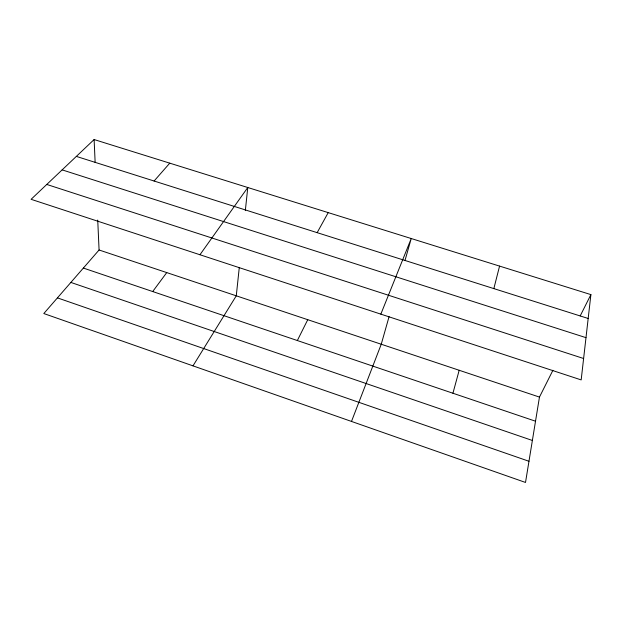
<?xml version="1.0" encoding="UTF-8"?>
<svg xmlns="http://www.w3.org/2000/svg" width="622" height="622" viewBox="0 0 622 622"><rect width="100%" height="100%" fill="white"/><g stroke="black" fill="none" stroke-linecap="round" stroke-linejoin="round"><path stroke-width="0.93" d="M239.283 267.483L236.274 295.815L192.991 365.86M245.325 210.625L247.781 187.51L199.957 254.748M590.9 294.61L581.173 379.91L31.1 199.312L94.116 139.546L590.9 294.61L580.209 315.906M552.919 370.284L539.461 397.085L525.512 482.454L43.804 313.542L99.077 249.99L97.732 220.064M493.845 288.6L499.567 266.099M452.933 393.236L459.184 370.269M389.077 316.645L381.247 344.238L351.5 421.436M404.976 260.587L411.228 238.529L380.843 314.133M297.339 340.537L307.75 319.692M317.15 232.651L328.222 212.615M152.693 291.547L166.743 272.591M154.093 181.018L169.775 163.158M76.343 156.402L588.179 318.48M62.138 169.876L585.994 337.66M46.774 184.446L583.615 358.513M99.077 249.99L539.461 397.085M83.356 268.059L535.519 421.211M70.869 282.427L532.378 440.462M57.434 297.876L528.972 461.267M94.116 139.546L95.143 162.498"/></g></svg>
